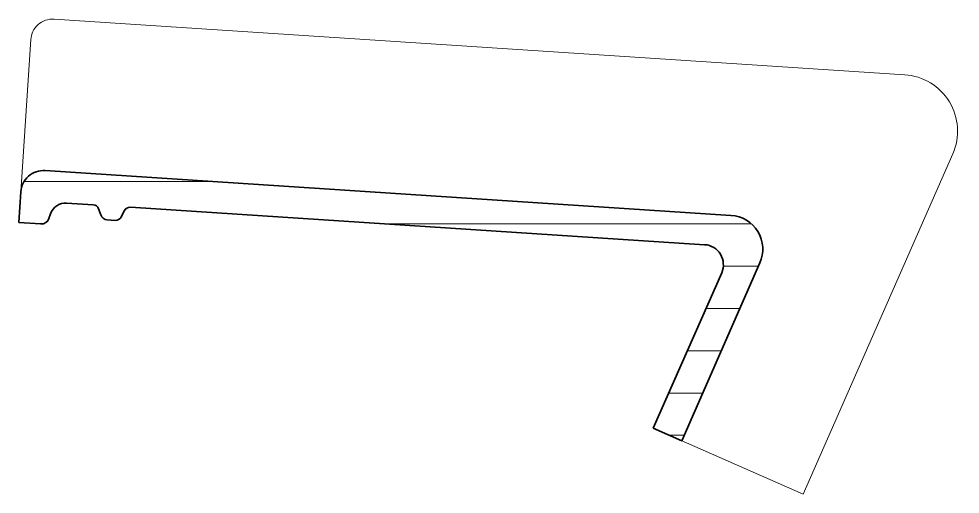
# Model space of a CAD drawing. Header units: metres. Extents: x -296 to 38, y -58 to 111.
import ezdxf

# ---------------------------------------------------------------- set-up
doc = ezdxf.new("R2010")
doc.units = ezdxf.units.M
doc.layers.add('A-DETL-GENF', color=92, linetype='Continuous', lineweight=18)

# ---------------------------------------------------------------- blocks, each defined once
blk = doc.blocks.new('47 dakpan OVH-pan ver - chaperonpan-1591659-00_0 Basismaterialen')
at = {"layer": 'A-DETL-GENF', "lineweight": 13}
h = blk.add_hatch(dxfattribs=at)
h.set_pattern_fill('FP_124', color=256, style=0, pattern_type=2)
h.set_pattern_definition([(0, (6564.62, -4281.726), (0, 15), [])])
h.paths.add_polyline_path([(-296.19, 38.78), (-288.45, 38.27), (-287.81, 38.3), (-287.2, 38.46), (-286.64, 38.76), (-286.15, 39.17), (-285.76, 39.67), (-285.5, 40.25), (-284.94, 41.87), (-284.43, 42.99), (-283.68, 43.96), (-282.74, 44.75), (-281.65, 45.32), (-280.47, 45.63), (-279.24, 45.69), (-269.29, 44.98), (-268.83, 44.78), (-268.43, 44.47), (-268.11, 44.09), (-267.89, 43.64), (-267.14, 41.49), (-266.87, 40.94), (-266.48, 40.47), (-265.99, 40.09), (-265.42, 39.85), (-264.82, 39.73), (-261.99, 39.55), (-261.49, 39.58), (-261.01, 39.72), (-260.58, 39.96), (-260.21, 40.31), (-259.94, 40.72), (-258.8, 42.97), (-258.5, 43.41), (-258.12, 43.77), (-257.66, 44.03), (-257.15, 44.18), (-256.49, 44.2), (-52.92, 30.91), (-51.25, 30.59), (-49.7, 29.89), (-48.36, 28.84), (-47.31, 27.5), (-46.6, 25.95), (-46.29, 24.27), (-46.38, 22.57), (-46.87, 20.94), (-71.13, -34.23), (-61.06, -38.65), (-33.32, 24.44), (-32.48, 27.2), (-32.33, 30.08), (-32.86, 32.92), (-34.05, 35.55), (-35.83, 37.82), (-38.1, 39.6), (-40.73, 40.79), (-43.57, 41.32), (-286.87, 57.21), (-288.68, 57.12), (-290.43, 56.64), (-292.03, 55.77), (-293.39, 54.58), (-294.45, 53.11), (-295.16, 51.44), (-295.48, 49.65)])
at = {"layer": 'A-DETL-GENF'}
for p, q in [((-283.71, 110.9), (18.1, 91.19)), ((-296.19, 38.78), (-291.96, 103.66)), ((35.11, 63.18), (-18, -57.59)), ((-18, -57.59), (-71.13, -34.23))]:
    blk.add_line(p, q, dxfattribs=at)
at = {"layer": 'A-DETL-GENF', "lineweight": 35}
for p, q in [((-43.57, 41.32), (-286.87, 57.21)), ((-295.48, 49.65), (-296.19, 38.78)), ((-279.24, 45.69), (-269.78, 45.07)), ((-267.89, 43.64), (-267.14, 41.49)), ((-256.63, 44.21), (-52.92, 30.91)), ((-285.5, 40.25), (-284.94, 41.87)), ((-259.94, 40.72), (-258.8, 42.97)), ((-296.19, 38.78), (-288.45, 38.27)), ((-264.82, 39.73), (-261.99, 39.55)), ((-61.06, -38.65), (-33.32, 24.44)), ((-46.87, 20.94), (-71.13, -34.23)), ((-71.13, -34.23), (-61.06, -38.65))]:
    blk.add_line(p, q, dxfattribs=at)
at = {"layer": 'A-DETL-GENF'}
for centre, radius, start, end in [((-284.22, 103.16), 7.76, 86.2633, 176.2634), ((16.8, 71.23), 20, 336.2633, 86.2633)]:
    blk.add_arc(centre, radius, start, end, dxfattribs=at)
at = {"layer": 'A-DETL-GENF', "lineweight": 35}
for centre, radius, start, end in [((-287.4, 49.12), 8.1, 86.2634, 176.2641), ((-279.61, 40.07), 5.63, 86.2611, 161.2955), ((-269.92, 42.93), 2.15, 19.3967, 86.2611), ((-256.78, 41.95), 2.26, 86.2634, 153.1334), ((-288.26, 41.18), 2.92, 266.258, 341.2955), ((-264.65, 42.37), 2.64, 199.3967, 266.2634), ((-261.85, 41.69), 2.15, 266.2634, 333.1334), ((-44.35, 29.29), 12.05, 336.2634, 86.2634), ((-53.39, 23.81), 7.12, 336.2633, 86.2634)]:
    blk.add_arc(centre, radius, start, end, dxfattribs=at)

msp = doc.modelspace()

# ---------------------------------------------------------------- block references
msp.add_blockref('47 dakpan OVH-pan ver - chaperonpan-1591659-00_0 Basismaterialen', (0, 0))

doc.saveas('drawing.dxf')
